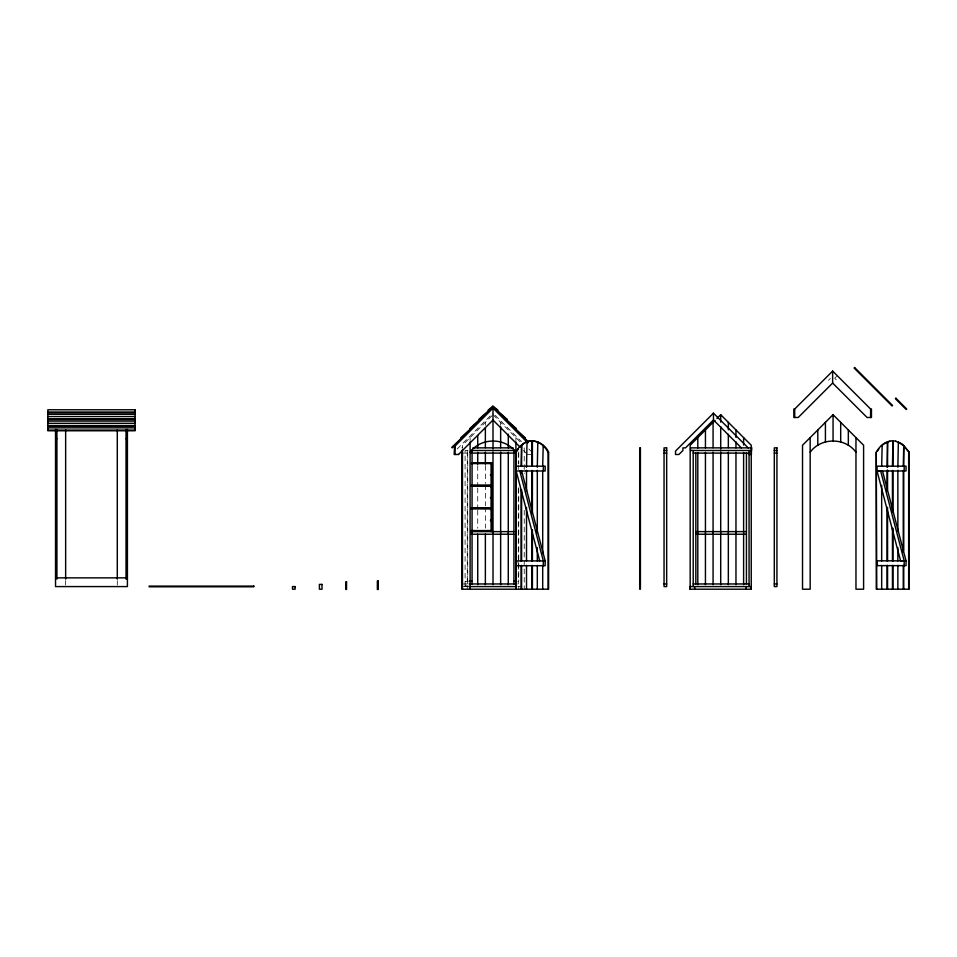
<?xml version="1.0" encoding="UTF-8"?>
<svg xmlns="http://www.w3.org/2000/svg" width="957" height="957" viewBox="0 0 957 957"><rect width="100%" height="100%" fill="white"/><g stroke="black" fill="none" stroke-linecap="round" stroke-linejoin="round"><path stroke-width="0.72" stroke-dasharray="4.79 3.59" d="M457.171 448.989L492.999 413.161M492.054 415.661L462.47 445.244L462.47 448.211M828.535 380.264L830.377 378.41M836.574 376.388L834.719 378.242L836.574 380.096L838.428 378.242M461.776 447.864L462.47 447.864M468.021 450.484L465.09 450.484L465.09 586.581M462.47 453.092L468.021 453.092M527.439 454.491L530.944 454.491M465.09 581.342L467.877 581.342M462.47 583.961L468.021 583.961M465.09 585.875L468.021 585.875M462.47 586.581L468.021 586.581M517.988 586.581L520.919 586.581M495.116 415.266L521.457 441.608M528.838 448.989L530.944 451.094M493.011 414.704L522.582 444.287M523.539 450.484L527.546 454.491M524.233 447.864L524.233 473.44M524.233 510.344L524.233 589.201M518.742 451.967L518.742 463.858M518.742 487.651L518.742 581.342M518.742 586.581L518.742 589.201M518.299 453.092L518.299 463.511M518.299 464.994L518.299 469.456M518.299 488.788L518.299 563.147M518.299 564.63L518.299 583.961M518.036 560.922L518.036 563.326M515.907 437.612L515.907 440.579M500.643 422.348L500.643 425.327M485.366 422.348L485.366 425.327M485.366 465.545L485.366 483.429M485.366 484.912L485.366 505.775M485.366 507.258L485.366 528.12M477.734 465.688L477.734 486.527M477.734 488.01L477.734 508.849M477.734 510.332L477.734 528.192M470.102 437.612L470.102 440.579M467.71 453.092L467.71 583.961M467.267 450.484L467.267 581.342M467.267 586.581L467.267 589.201M117.292 580.612L117.292 585.086M65.65 580.612L65.65 585.086"/><path stroke-width="1.44" d="M516.206 589.201L516.206 452.23L518.287 448.929M895.573 441.225L901.996 443.869L909.15 452.23L909.15 589.201L876.265 589.201L876.265 452.23C879.543 446.058 885.644 440.722 892.953 440.878L892.953 466.095M877.449 451.13L878.837 448.929M493.142 406.952L452.242 447.864L451.752 447.374L470.748 429.358M497.413 410.756L497.891 410.218L492.939 406.067L488.118 410.218L488.596 410.756M470.102 452.23C480.761 437.325 505.248 437.325 515.907 452.23M810.16 452.23C820.807 437.325 845.306 437.325 855.965 452.23M493.142 406.952L479.517 419.704L479.05 419.202L492.939 406.881M493.501 407.598L455.065 446.034L455.065 454.491M458.463 454.491L492.999 420.051L520.13 447.182M713.455 413.161L675.51 451.094L675.51 454.491L678.908 454.491L682.915 450.484L682.915 447.864L685.535 447.864L713.455 419.944L713.455 413.161L748.23 447.936M714.987 420.434L690.176 445.244L690.176 589.201M716.889 418.532L720.705 414.704L751.245 445.244L751.245 589.201L689.877 589.201L689.877 586.581L750.958 586.581L750.958 589.201M794.705 417.491L794.705 409.022L832.638 371.089L870.583 409.022L870.583 417.491M832.638 371.089L832.638 383.051L798.21 417.491L793.832 417.491L793.832 409.022L794.705 409.022M855.965 437.612L855.965 589.201L863.597 589.201L863.597 445.244L833.057 414.704L802.528 445.244L802.528 589.201L810.16 589.201L810.16 437.612M521.11 466.119L521.613 445.352C529.975 436.691 544.282 442.038 548.6 452.23L548.6 589.201L461.776 589.201L461.776 450.843M881.241 446.129L883.921 443.869L889.843 441.225M904.186 565.635L904.186 560.838L900.609 560.993L877.067 471.059L877.043 466.179L906.04 466.179L906.04 470.988L877.043 470.988L882.533 471.059L906.04 560.838L906.04 565.635L877.043 565.635L877.043 560.838L906.04 560.838M870.583 409.022L871.456 409.022L871.456 417.491L867.078 417.491L832.638 383.051M47.85 412.036L135.093 412.036M47.85 412.706L135.093 412.706M47.85 414.285L135.093 414.285M47.85 416.546L135.093 416.546M47.85 418.807L135.093 418.807M47.85 419.477L135.093 419.477M47.85 421.068L135.093 421.068M47.85 423.317L135.093 423.317M47.85 425.578L135.093 425.578M47.85 426.248L135.093 426.248M47.85 427.839L135.093 427.839M47.85 430.1L135.093 430.1M56.224 438.653L56.918 438.653M126.025 438.653L126.719 438.653M892.462 466.095L892.953 440.878M527.008 441.978L526.517 467.255M537.798 441.978L537.308 467.255M898.36 441.978L897.857 467.255M543.205 445.352L542.703 466.119M882.163 445.352L881.672 466.119M472.902 447.864L513.108 447.864M470.964 450.484L515.045 450.484M664.05 450.484L666.67 450.484M774.309 450.484L776.928 450.484M639.695 451.178L640.4 451.178M516.206 452.23L515.715 452.23C518.981 446.07 525.094 440.71 532.403 440.878L532.403 466.095M531.913 466.095L531.913 440.878C539.042 440.962 544.904 446.213 548.11 452.23L548.6 452.23M876.265 452.23L876.768 589.201M898.611 442.23L904.174 446.129L909.15 452.23M470.964 453.092L515.045 453.092M664.05 453.092L666.67 453.092M693.215 453.092L749.056 453.092M774.309 453.092L776.928 453.092M458.57 454.491L454.192 454.491L454.575 445.531M749.128 454.491L751.389 454.491L751.389 451.094M471.957 462.865L491.778 462.865L491.778 531.614M471.239 463.571L491.778 463.571M516.182 466.179L545.179 466.179L545.179 470.988L516.182 470.988L539.712 560.922M491.085 474.911L490.391 474.911L491.085 475.605M471.239 485.199L491.085 485.199M471.239 485.546L491.085 485.546M471.239 486.252L491.085 486.252M491.085 486.946L490.391 486.252M491.085 497.592L490.391 497.592L491.085 498.286M471.239 507.88L491.085 507.88M471.239 508.239L491.085 508.239M471.239 508.933L491.085 508.933M491.085 509.626L490.391 508.933M491.085 520.273L490.391 520.273L491.085 520.967M471.239 530.573L491.085 530.573M470.677 531.614L513.837 531.614M695.835 531.614L746.436 531.614M470.677 534.233L513.837 534.233M695.835 534.233L746.436 534.233M516.182 560.922L545.179 560.922L545.179 565.719L516.182 565.719M55.53 577.861L127.413 577.861M469.277 581.342L472.064 581.342M513.945 581.342L516.732 581.342M469.277 583.961L516.732 583.961M664.05 583.961L666.67 583.961M693.215 583.961L749.056 583.961M774.309 583.961L776.928 583.961M468.739 586.581L516.517 586.581M892.462 440.878L896.063 441.225M527.929 441.368L515.261 429.358L527.594 441.691M713.455 419.944L741.376 447.864M528.276 442.373L492.867 406.952M527.785 442.864L492.999 408.089L493.011 449.012M880.679 471.059L904.186 560.838M521.649 470.988L545.179 560.922M519.807 470.988L543.325 560.922L543.325 565.719M908.66 452.23L908.66 589.201M904.186 466.179L904.186 470.988M903.755 466.119L903.755 445.352L903.264 466.119M903.755 470.569L903.755 550.646M903.755 565.467L903.755 589.201M903.264 470.569L903.264 552.129M903.264 565.467L903.264 589.201M897.857 470.234L897.857 531.207M897.857 547.56L897.857 560.946M897.857 565.408L897.857 589.201M892.953 470.545L892.953 510.595M892.953 528.384L892.953 561.017M892.953 565.467L892.953 589.201M892.462 470.545L892.462 512.079M892.462 528.384L892.462 561.017M892.462 565.467L892.462 589.201M887.558 467.255L887.558 441.978L887.067 467.255M887.558 470.234L887.558 489.565M887.558 507.413L887.558 560.946M887.558 565.408L887.558 589.201M887.067 470.234L887.067 491.049M887.067 507.413L887.067 560.946M887.067 565.408L887.067 589.201M881.672 485.39L881.672 561.017M881.672 565.467L881.672 589.201M848.333 429.98L848.333 445.352M840.689 422.348L840.689 441.978M833.057 414.704L833.057 440.878M825.424 422.348L825.424 441.978M817.792 429.98L817.792 445.352M749.056 450.484L749.056 586.581M746.436 453.092L746.436 583.961M746.161 586.581L746.161 589.201M743.613 437.612L743.613 445.041M743.613 452.47L743.613 584.739M735.969 429.98L735.969 437.421M735.969 441.883L735.969 447.828M735.969 452.302L735.969 584.727M728.337 422.348L728.337 429.789M728.337 434.263L728.337 447.673M728.337 452.135L728.337 584.727M720.705 414.704L720.705 422.169M720.705 426.643L720.705 449.012M720.705 451.991L720.705 584.727M713.073 422.348L713.073 447.673M713.073 452.135L713.073 584.727M705.441 429.98L705.441 447.828M705.441 452.302L705.441 584.727M697.809 437.612L697.809 448.02M697.809 452.47L697.809 584.739M695.835 453.092L695.835 583.961M694.686 586.581L694.686 589.201M693.215 450.484L693.215 586.581M548.11 452.23L548.11 589.201M543.325 466.179L543.325 470.988M542.703 470.569L542.703 553.613M542.703 565.467L542.703 589.201M537.308 470.234L537.308 532.69M537.308 547.56L537.308 560.946M537.308 565.408L537.308 589.201M532.403 470.545L532.403 512.079M532.403 529.867L532.403 561.017M532.403 565.467L532.403 589.201M531.913 470.545L531.913 513.562M531.913 529.867L531.913 561.017M531.913 565.467L531.913 589.201M526.517 470.234L526.517 491.049M526.517 507.413L526.517 560.946M526.517 565.408L526.517 589.201M521.613 445.352L521.613 466.119M521.613 489.84L521.613 561.017M521.613 565.467L521.613 589.201M521.11 470.569L521.11 473.524M521.11 489.84L521.11 561.017M521.11 565.467L521.11 589.201M515.907 441.99L515.715 589.201M513.945 450.484L513.945 583.961M508.275 434.167L508.275 447.828M508.275 452.302L508.275 584.727M500.643 426.547L500.643 447.673M500.643 452.135L500.643 584.727M493.011 451.991L493.011 584.727M491.085 463.571L491.085 531.614M485.366 427.958L485.366 447.673M485.366 452.135L485.366 464.061M485.366 534.078L485.366 584.727M477.734 435.567L477.734 447.828M477.734 452.302L477.734 464.205M477.734 534.138L477.734 584.727M472.064 450.484L472.064 583.961M470.102 441.99L470.102 589.201M462.47 449.694L462.47 589.201M127.413 429.478L127.413 586.581L55.53 586.581L55.53 429.478M126.719 429.478L126.719 579.164M126.025 429.621L126.025 579.117M117.292 429.992L117.292 579.117M65.65 429.992L65.65 579.117M56.918 429.621L56.918 579.117M56.224 429.466L56.224 577.861M506.959 419.202L506.492 419.704L492.58 406.474L506.959 419.202M516.11 428.473L515.632 428.975L496.755 410.84L516.11 428.473M525.249 437.863L524.759 438.366L506.014 420.099L525.249 437.863M854.601 367.536L854.111 368.026L892.044 405.959L892.546 405.469L854.601 367.536M895.908 398.208L895.417 398.698L906.207 409.5L906.71 408.998L895.908 398.208M479.995 420.099L461.25 438.366L460.76 437.863L479.995 420.099M489.254 410.84L470.377 428.975L469.899 428.473L489.254 410.84M135.093 409.775L47.85 409.775L47.85 430.77L135.093 430.77L135.093 409.775M640.4 447.864L639.695 447.864L639.695 589.201L640.4 589.201L640.4 447.864M666.67 447.864L664.05 447.864L664.05 586.581L666.67 586.581L666.67 447.864M751.664 447.864L690.595 447.864L690.595 450.484L751.664 450.484L751.664 447.864M776.928 447.864L774.309 447.864L774.309 586.581L776.928 586.581L776.928 447.864M378.23 581.007L377.357 581.007L377.357 589.464L378.23 589.464L378.23 581.007M346.542 581.832L345.848 581.832L345.848 589.464L346.542 589.464L346.542 581.832M322.007 584.404L319.399 584.404L319.399 589.201L322.007 589.201L322.007 584.404M253.832 586.103L149.136 586.103L149.136 586.797L253.832 586.797L253.832 586.103M295.115 586.581L292.495 586.581L292.495 589.201L295.115 589.201L295.115 586.581"/></g></svg>
